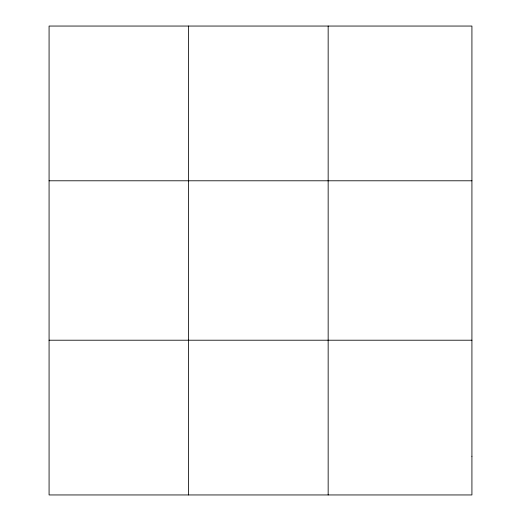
<?xml version="1.0" encoding="UTF-8"?>
<svg xmlns="http://www.w3.org/2000/svg" width="521" height="521" viewBox="0 0 521 521"><rect width="100%" height="100%" fill="white"/><g stroke="black" fill="none" stroke-linecap="round" stroke-linejoin="round"><path stroke-width="0.78" d="M188.615 26.05L188.615 494.95M328.158 26.05L328.158 494.95M49.078 180.787L471.922 180.787M49.078 340.213L471.922 340.213M471.922 456.266L471.922 494.95L49.078 494.95L49.078 26.05L471.922 26.05L471.922 456.266"/></g></svg>
